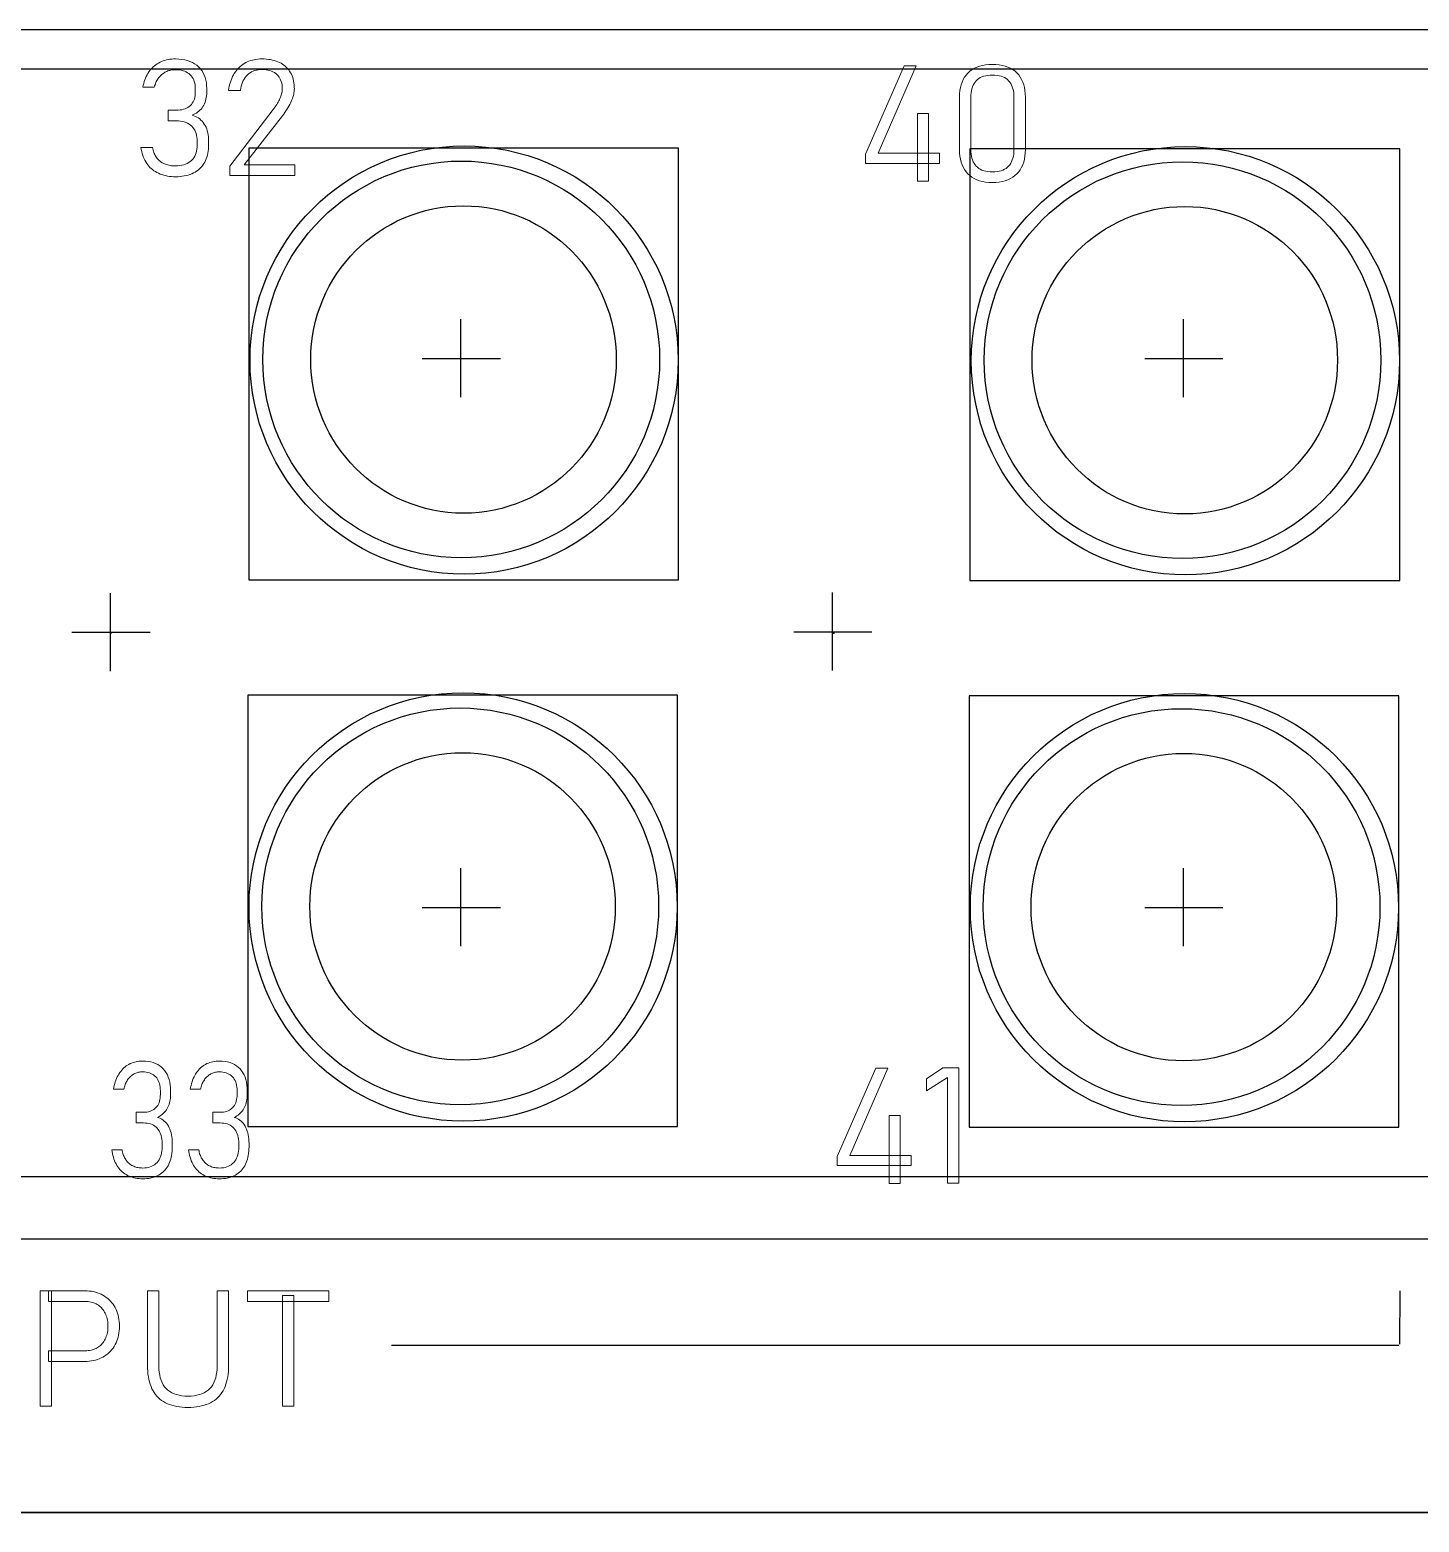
# Model space of a CAD drawing. Extents: x 47 to 362, y 46 to 259.
# Drawn here: x 149.4 to 185.02, y 86.4 to 124.65 of the extents above; entities that cross this region are included whole.
import ezdxf

# ---------------------------------------------------------------- set-up
doc = ezdxf.new("R2010")
doc.units = 0
for name, color, linetype in [('CAM1', 134, 'continuous'), ('CAM4', 7, 'continuous'), ('Work', 6, 'continuous')]:
    doc.layers.add(name, color=color, linetype=linetype)

msp = doc.modelspace()

# ---------------------------------------------------------------- linework, layer by layer
at = {"layer": 'CAM1', "linetype": 'continuous'}
for p, q in [((160.441517480384, 117.235338101651), (160.441517480384, 115.234187484361)), ((178.967497976074, 117.235338101651), (178.967497976074, 115.234187484361)), ((159.462852579958, 116.2274593236), (161.464003197248, 116.2274593236)), ((177.988833075647, 116.2274593236), (179.989983692938, 116.2274593236)), ((151.459710804677, 110.21378261456), (151.459710804677, 108.212631997269)), ((169.969623667673, 110.229850247253), (169.969623667673, 108.228699629963)), ((150.48104590425, 109.205903836508), (152.482196521541, 109.205903836508)), ((168.990958767246, 109.221971469202), (170.992109384537, 109.221971469202)), ((160.441517480384, 103.160091862081), (160.441517480384, 101.158941244791)), ((178.967497976074, 103.160091862081), (178.967497976074, 101.158941244791)), ((159.462852579958, 102.15221308403), (161.464003197248, 102.15221308403)), ((177.988833075647, 102.15221308403), (179.989983692938, 102.15221308403)), ((184.524697952444, 92.3285832371218), (184.515038463791, 90.9566203987795)), ((184.497052924697, 90.9231183929955), (158.675215289655, 90.9231183929955))]:
    msp.add_line(p, q, dxfattribs=at)
at = {"layer": 'CAM1', "linetype": 'continuous', "lineweight": 0}
for points in [[(153.137285007819, 120.883503015732), (153.137285007819, 120.883503015732), (153.082990083265, 120.884611383359), (153.030110796571, 120.887925512303), (152.97865537819, 120.893428941658), (152.928632058574, 120.90110521052), (152.880049068176, 120.910937857982), (152.832914637449, 120.92291042314), (152.787236996845, 120.937006445088), (152.743024376818, 120.95320946292), (152.700285007819, 120.971503015732), (152.700285007819, 120.971503015732), (152.659176640192, 120.991836349066), (152.619862511249, 121.014169682399), (152.582359081893, 121.038503015732), (152.546682813032, 121.064836349066), (152.51285016557, 121.093169682399), (152.480877600412, 121.123503015732), (152.450781578464, 121.155836349066), (152.422578560631, 121.190169682399), (152.396285007819, 121.226503015732), (152.396285007819, 121.226503015732), (152.371656749932, 121.264686829175), (152.349110796571, 121.304566115869), (152.32865537819, 121.346132645362), (152.31029872524, 121.3893781872), (152.294049068176, 121.434294510931), (152.279914637449, 121.480873386103), (152.267903663512, 121.529106582262), (152.258024376818, 121.578985868956), (152.250285007819, 121.630503015732), (152.545285007819, 121.630503015732), (152.551285007819, 121.598022905993), (152.558618341152, 121.566588063743), (152.567285007819, 121.536206719436), (152.577285007819, 121.506887103524), (152.588618341152, 121.478637446459), (152.601285007819, 121.451465978695), (152.615285007819, 121.425380930684), (152.630618341152, 121.400390532879), (152.647285007819, 121.376503015732), (152.647285007819, 121.376503015732), (152.664911893965, 121.353500272248), (152.683781578464, 121.331814401192), (152.703877600412, 121.311428941658), (152.725183498903, 121.292327432742), (152.747682813032, 121.274493413537), (152.771359081893, 121.25791042314), (152.796195844582, 121.242562000643), (152.822176640192, 121.228431685142), (152.849285007819, 121.215503015732), (152.849285007819, 121.215503015732), (152.877729452264, 121.20387201436), (152.907062785597, 121.193640189944), (152.937285007819, 121.184799312029), (152.96839611893, 121.177341150163), (153.00039611893, 121.171257473894), (153.033285007819, 121.166540052769), (153.067062785597, 121.163180656336), (153.101729452264, 121.161171054141), (153.137285007819, 121.160503015732), (153.137285007819, 121.160503015732), (153.194505858299, 121.162243756473), (153.248829589438, 121.167465978695), (153.300247970782, 121.176169682399), (153.348752771879, 121.188354867584), (153.394335762277, 121.204021534251), (153.436988711523, 121.223169682399), (153.476703389163, 121.245799312029), (153.513471564746, 121.27191042314), (153.547285007819, 121.301503015732), (153.547285007819, 121.301503015732), (153.57780489808, 121.334578461548), (153.604703389163, 121.370476952632), (153.627988711523, 121.409206719436), (153.647669095611, 121.450775992413), (153.663752771879, 121.495193002015), (153.676247970782, 121.542465978695), (153.685162922771, 121.592603152906), (153.690505858299, 121.645612755101), (153.692285007819, 121.701503015732), (153.692285007819, 121.791503015732), (153.692285007819, 121.791503015732), (153.690578560631, 121.845498900506), (153.685448245131, 121.896803427255), (153.676877600412, 121.945391904621), (153.664850165569, 121.991239641247), (153.649349479698, 122.034321945773), (153.630359081893, 122.074614126843), (153.607862511248, 122.112091493098), (153.581843306859, 122.146729353181), (153.552285007819, 122.178503015732), (153.552285007819, 122.178503015732), (153.519578560631, 122.207431685142), (153.484114911797, 122.232895333976), (153.445877600412, 122.25491042314), (153.40485016557, 122.273493413537), (153.361016146365, 122.288660766075), (153.314359081893, 122.300428941658), (153.264862511249, 122.308814401192), (153.212509973526, 122.313833605581), (153.157285007819, 122.315503015732), (152.948285007819, 122.315503015732), (152.948285007819, 122.588503015732), (153.157285007819, 122.588503015732), (153.207654006447, 122.589984497214), (153.25542218203, 122.594428941658), (153.300581304115, 122.601836349066), (153.34312314225, 122.612206719436), (153.383039465981, 122.625540052769), (153.420322044856, 122.641836349066), (153.454962648423, 122.661095608325), (153.486953046228, 122.683317830547), (153.516285007819, 122.708503015732), (153.516285007819, 122.708503015732), (153.543027120302, 122.736390532879), (153.566592278052, 122.766714264018), (153.586988711523, 122.799465978695), (153.604224651166, 122.834637446459), (153.618308327435, 122.872220436857), (153.629247970782, 122.912206719436), (153.63705181166, 122.954588063743), (153.641728080522, 122.999356239326), (153.643285007819, 123.046503015732), (153.643285007819, 123.137503015732), (153.643285007819, 123.137503015732), (153.641654006447, 123.188203975952), (153.636755515364, 123.236295882673), (153.628581304115, 123.281762274992), (153.61712314225, 123.324586692001), (153.602372799314, 123.364752672797), (153.584322044856, 123.402243756473), (153.562962648423, 123.437043482125), (153.538286379561, 123.469135388846), (153.510285007819, 123.498503015732), (153.510285007819, 123.498503015732), (153.479285007819, 123.525246499957), (153.445618341152, 123.548821259902), (153.409285007819, 123.569243756473), (153.370285007819, 123.586530450574), (153.328618341152, 123.600697803112), (153.284285007819, 123.611762274991), (153.237285007819, 123.619740327118), (153.187618341152, 123.624648420396), (153.135285007819, 123.626503015732), (153.135285007819, 123.626503015732), (153.105285007819, 123.625574346322), (153.075951674486, 123.623444030821), (153.047285007819, 123.620095608325), (153.019285007819, 123.615512617927), (152.991951674486, 123.609678598723), (152.965285007819, 123.602577089806), (152.939285007819, 123.594191630273), (152.913951674486, 123.584505759216), (152.889285007819, 123.573503015732), (152.889285007819, 123.573503015732), (152.865359081893, 123.560947460177), (152.842247970782, 123.54728079351), (152.819951674486, 123.532503015732), (152.798470193004, 123.516614126843), (152.777803526338, 123.499614126843), (152.757951674486, 123.481503015732), (152.738914637449, 123.46228079351), (152.720692415227, 123.441947460177), (152.703285007819, 123.420503015732), (152.703285007819, 123.420503015732), (152.686803526338, 123.397948831919), (152.671359081893, 123.374291767447), (152.656951674486, 123.349540052769), (152.643581304115, 123.323701918339), (152.631247970782, 123.296785594607), (152.619951674486, 123.268799312029), (152.609692415227, 123.239751301055), (152.600470193004, 123.209649792138), (152.592285007819, 123.178503015732), (152.592285007819, 123.178503015732), (152.299285007819, 123.178503015732), (152.299285007819, 123.178503015732), (152.30917526845, 123.228356239326), (152.320851537312, 123.276588063743), (152.334322044856, 123.323206719436), (152.349595021537, 123.368220436857), (152.366678697805, 123.411637446459), (152.385581304115, 123.453465978695), (152.406311070919, 123.493714264018), (152.42887622867, 123.532390532879), (152.453285007819, 123.569503015732), (152.453285007819, 123.569503015732), (152.479027120302, 123.604575718064), (152.506258944719, 123.637788338092), (152.534988711523, 123.669132645362), (152.565224651166, 123.698600409422), (152.596974994102, 123.72618339982), (152.630247970782, 123.751873386103), (152.66505181166, 123.775662137817), (152.701394747188, 123.797541424511), (152.739285007819, 123.817503015732), (152.739285007819, 123.817503015732), (152.778544267078, 123.8354303134), (152.818988711523, 123.851217693373), (152.860618341153, 123.864873386103), (152.903433155967, 123.876405622042), (152.947433155967, 123.885822631644), (152.992618341152, 123.893132645362), (153.038988711523, 123.898343893647), (153.086544267078, 123.901464606953), (153.135285007819, 123.902503015732), (153.135285007819, 123.902503015732), (153.218138231413, 123.900021534251), (153.296703389163, 123.892577089806), (153.370988711523, 123.880169682399), (153.441002428944, 123.862799312029), (153.506752771879, 123.840465978695), (153.568247970782, 123.813169682399), (153.625496256104, 123.78091042314), (153.678505858299, 123.743688200917), (153.727285007819, 123.701503015732), (153.727285007819, 123.701503015732), (153.77132478834, 123.65450164399), (153.810121770508, 123.603492041795), (153.843692415227, 123.548465978695), (153.872053183402, 123.489415224237), (153.89522053594, 123.426331547968), (153.913210933745, 123.359206719436), (153.926040837723, 123.288032508188), (153.933726708779, 123.212800683771), (153.936285007819, 123.133503015732), (153.936285007819, 123.044503015732), (153.936285007819, 123.044503015732), (153.93509707915, 122.99887201436), (153.931522319205, 122.954640189944), (153.925544267078, 122.911799312029), (153.917146461866, 122.870341150163), (153.906312442661, 122.830257473894), (153.89302574856, 122.791540052769), (153.877269918656, 122.754180656336), (153.859028492044, 122.718171054141), (153.838285007819, 122.683503015732), (153.838285007819, 122.683503015732), (153.815283636077, 122.650206719436), (153.790274033882, 122.618984497214), (153.763247970782, 122.589836349066), (153.734197216324, 122.562762274992), (153.703113540055, 122.537762274991), (153.669988711523, 122.514836349066), (153.634814500275, 122.493984497214), (153.597582675858, 122.475206719436), (153.558285007819, 122.458503015732), (153.558285007819, 122.458503015732), (153.602470193004, 122.445981753729), (153.644359081893, 122.430406993784), (153.683951674486, 122.411762274992), (153.721247970782, 122.390031136446), (153.756247970782, 122.365197117241), (153.788951674486, 122.337243756473), (153.819359081893, 122.306154593236), (153.847470193004, 122.271913166624), (153.873285007819, 122.234503015732), (153.873285007819, 122.234503015732), (153.896878972154, 122.194353495842), (153.917666352126, 122.151899449203), (153.93565537819, 122.107132645362), (153.950854280796, 122.060044853867), (153.963271290398, 122.010627844264), (153.972914637449, 121.958873386103), (153.979792552401, 121.904773248928), (153.983913265707, 121.848319202289), (153.985285007819, 121.789503015732), (153.985285007819, 121.699503015732), (153.985285007819, 121.699503015732), (153.984062785597, 121.643095608325), (153.98039611893, 121.588540052769), (153.974285007819, 121.535836349066), (153.965729452264, 121.484984497214), (153.954729452264, 121.435984497214), (153.941285007819, 121.388836349066), (153.92539611893, 121.343540052769), (153.907062785597, 121.300095608325), (153.886285007819, 121.258503015732), (153.886285007819, 121.258503015732), (153.862874856927, 121.21891042314), (153.837300096982, 121.181465978695), (153.809544267078, 121.146169682399), (153.77959090631, 121.113021534251), (153.747423553773, 121.082021534251), (153.71302574856, 121.053169682399), (153.676381029767, 121.026465978695), (153.637472936489, 121.00191042314), (153.596285007819, 120.979503015732), (153.596285007819, 120.979503015732), (153.552988711523, 120.959354867584), (153.507766489301, 120.941577089806), (153.460618341152, 120.926169682399), (153.411544267078, 120.913132645362), (153.360544267078, 120.902465978695), (153.307618341152, 120.894169682399), (153.252766489301, 120.888243756473), (153.195988711523, 120.884688200917), (153.137285007819, 120.883503015732), (153.137285007819, 120.883503015732)], [(154.530285007819, 121.152503015732), (155.643285007819, 122.608503015732), (155.643285007819, 122.608503015732), (155.667024376818, 122.640096980067), (155.689570330179, 122.671551026706), (155.710914637449, 122.702873386103), (155.731049068176, 122.734072288709), (155.749965391907, 122.765155964978), (155.76765537819, 122.796132645362), (155.784110796571, 122.827010560314), (155.799323416598, 122.857797940286), (155.813285007819, 122.888503015732), (155.813285007819, 122.888503015732), (155.825877600412, 122.918762274991), (155.836988711523, 122.948206719436), (155.846618341152, 122.976836349066), (155.854766489301, 123.00465116388), (155.861433155967, 123.03165116388), (155.866618341153, 123.057836349066), (155.870322044856, 123.083206719436), (155.872544267078, 123.107762274992), (155.873285007819, 123.131503015732), (155.873285007819, 123.135503015732), (155.873285007819, 123.135503015732), (155.87161696941, 123.186802055513), (155.866607367216, 123.235376815458), (155.858247970782, 123.281243756473), (155.846530549657, 123.324419339463), (155.831446873388, 123.364920025334), (155.812988711523, 123.402762274991), (155.791147833608, 123.43796254934), (155.765916009191, 123.470537309285), (155.737285007819, 123.500503015732), (155.737285007819, 123.500503015732), (155.705579932373, 123.527611383359), (155.671125885734, 123.55159217897), (155.633914637449, 123.572428941658), (155.593937957065, 123.59010521052), (155.551187614129, 123.604604524649), (155.50565537819, 123.61591042314), (155.457333018793, 123.624006445088), (155.406212305487, 123.628876129587), (155.352285007819, 123.630503015732), (155.352285007819, 123.630503015732), (155.30202574856, 123.628765018476), (155.253914637449, 123.623562000643), (155.207951674486, 123.61491042314), (155.164136859671, 123.602826746871), (155.122470193004, 123.587327432742), (155.082951674486, 123.568428941658), (155.045581304115, 123.546147734525), (155.010359081893, 123.520500272248), (154.977285007819, 123.491503015732), (154.977285007819, 123.491503015732), (154.946689671742, 123.459393276363), (154.918892689575, 123.424402878558), (154.893877600412, 123.386540052769), (154.871627943347, 123.34581302945), (154.852127257476, 123.302230039052), (154.835359081893, 123.255799312029), (154.821306955693, 123.206529078832), (154.80995441797, 123.154427569916), (154.801285007819, 123.099503015732), (154.801285007819, 123.097503015732), (154.494285007819, 123.097503015732), (154.494285007819, 123.099503015732), (154.494285007819, 123.099503015732), (154.50324659904, 123.154946088435), (154.514125885734, 123.208603152906), (154.526914637449, 123.260465978695), (154.541604623731, 123.310526335348), (154.558187614129, 123.358775992413), (154.57665537819, 123.405206719436), (154.59699968546, 123.449810285965), (154.619212305487, 123.492578461548), (154.643285007819, 123.533503015732), (154.643285007819, 123.533503015732), (154.669397490672, 123.572431685142), (154.697073759534, 123.60922866731), (154.726322044856, 123.64391042314), (154.757150577092, 123.676493413537), (154.789567586694, 123.706994099408), (154.823581304115, 123.735428941658), (154.859199959808, 123.761814401192), (154.896431784225, 123.786166938915), (154.935285007819, 123.808503015732), (154.935285007819, 123.808503015732), (154.975917380933, 123.828319202289), (155.017825474211, 123.845773248928), (155.06102574856, 123.860873386103), (155.105534664884, 123.873627844264), (155.151368684088, 123.884044853867), (155.198544267078, 123.892132645362), (155.24707787476, 123.897899449203), (155.296985968039, 123.901353495842), (155.348285007819, 123.902503015732), (155.348285007819, 123.902503015732), (155.406024376818, 123.901391904621), (155.461903663512, 123.898058571288), (155.515914637449, 123.892503015732), (155.568049068176, 123.884725237954), (155.61829872524, 123.874725237954), (155.66665537819, 123.862503015732), (155.713110796571, 123.848058571288), (155.757656749932, 123.831391904621), (155.800285007819, 123.812503015732), (155.800285007819, 123.812503015732), (155.840544267078, 123.791169682399), (155.87865537819, 123.767836349066), (155.914618341153, 123.742503015732), (155.948433155967, 123.715169682399), (155.980099822634, 123.685836349066), (156.009618341152, 123.654503015732), (156.036988711523, 123.621169682399), (156.062210933745, 123.585836349066), (156.085285007819, 123.548503015732), (156.085285007819, 123.548503015732), (156.105730824006, 123.50928079351), (156.123740426201, 123.46828079351), (156.139322044856, 123.425503015732), (156.152483910425, 123.380947460177), (156.163234253361, 123.334614126843), (156.171581304115, 123.286503015732), (156.177533293142, 123.236614126843), (156.181098450892, 123.184947460177), (156.182285007819, 123.131503015732), (156.182285007819, 123.129503015732), (156.182285007819, 123.129503015732), (156.181286379561, 123.098319202289), (156.178295981756, 123.066106582262), (156.173322044856, 123.032873386103), (156.166372799314, 122.998627844264), (156.157456475583, 122.9633781872), (156.146581304115, 122.927132645362), (156.133755515364, 122.889899449203), (156.118987339781, 122.851686829175), (156.102285007819, 122.812503015732), (156.102285007819, 122.812503015732), (156.083507230041, 122.772428941658), (156.063173896708, 122.732206719436), (156.041285007819, 122.691836349066), (156.017840563375, 122.651317830547), (155.992840563375, 122.61065116388), (155.966285007819, 122.569836349066), (155.938173896708, 122.528873386103), (155.908507230041, 122.487762274991), (155.877285007819, 122.446503015732), (154.899285007819, 121.187503015732), (156.198285007819, 121.187503015732), (156.198285007819, 120.914503015732), (154.530285007819, 120.914503015732), (154.530285007819, 121.152503015732)], [(170.824732838151, 121.4597016311), (171.817732838151, 123.7237016311), (172.122732838151, 123.7237016311), (171.154732838151, 121.4837016311), (172.726732838151, 121.4837016311), (172.726732838151, 121.2217016311), (170.824732838151, 121.2217016311), (170.824732838151, 121.4597016311)], [(174.079732838151, 120.7367016311), (174.079732838151, 120.7367016311), (173.990178654338, 120.73944237184), (173.905521589866, 120.747664594063), (173.825769875188, 120.761368297766), (173.750931740758, 120.780553482951), (173.681015417027, 120.805220149618), (173.616029134448, 120.835368297766), (173.555981123474, 120.870997927396), (173.500879614557, 120.912109038507), (173.450732838151, 120.9587016311), (173.450732838151, 120.9587016311), (173.405697172856, 121.010184484323), (173.365928997273, 121.065971864296), (173.331436541855, 121.12607200147), (173.302228037054, 121.190493126299), (173.278311713323, 121.259243469234), (173.259695801114, 121.332331260729), (173.246388530881, 121.409764731237), (173.238398133076, 121.491552111209), (173.235732838151, 121.5777016311), (173.235732838151, 122.9217016311), (173.235732838151, 122.9217016311), (173.238399504818, 123.008148819028), (173.246399504818, 123.090168023418), (173.259732838151, 123.167775705174), (173.278399504818, 123.240988325201), (173.302399504818, 123.309822344406), (173.331732838151, 123.374294223692), (173.366399504818, 123.434420423967), (173.406399504818, 123.490217406134), (173.451732838151, 123.5417016311), (173.451732838151, 123.5417016311), (173.502141617301, 123.587962262101), (173.557373441718, 123.628749642074), (173.617436541855, 123.66407200147), (173.682339148165, 123.693937570743), (173.752089491101, 123.718354580345), (173.826695801114, 123.737331260729), (173.906166308659, 123.750875842348), (173.990509244187, 123.758996555654), (174.079732838151, 123.7617016311), (174.079732838151, 123.7617016311), (174.169584690003, 123.758997927396), (174.254473578892, 123.750886816285), (174.334399504818, 123.737368297766), (174.409362467781, 123.71844237184), (174.479362467781, 123.694109038507), (174.544399504818, 123.664368297766), (174.604473578892, 123.629220149618), (174.659584690003, 123.588664594063), (174.709732838151, 123.5427016311), (174.709732838151, 123.5427016311), (174.754768503446, 123.491479408877), (174.794536679029, 123.435812742211), (174.829029134448, 123.3757016311), (174.858237639249, 123.311146075544), (174.88215396298, 123.242146075544), (174.900769875188, 123.1687016311), (174.914077145422, 123.090812742211), (174.922067543227, 123.008479408877), (174.924732838151, 122.9217016311), (174.924732838151, 121.5777016311), (174.924732838151, 121.5777016311), (174.922066171485, 121.49122152136), (174.914066171485, 121.409120012444), (174.900732838151, 121.331405334803), (174.882066171485, 121.258085718891), (174.858066171485, 121.18916939516), (174.828732838151, 121.124664594063), (174.794066171485, 121.064579546052), (174.754066171485, 121.00892248158), (174.708732838151, 120.9577016311), (174.708732838151, 120.9577016311), (174.65832268726, 120.911406706545), (174.603081260648, 120.870527419851), (174.542992097411, 120.83507200147), (174.478038736642, 120.805048681854), (174.408204717438, 120.780465691456), (174.333473578892, 120.761331260729), (174.253828860099, 120.747653620126), (174.169254100154, 120.739441000098), (174.079732838151, 120.7367016311), (174.079732838151, 120.7367016311)], [(174.079732838151, 121.0097016311), (174.079732838151, 121.0097016311), (174.140880986299, 121.011516445914), (174.198325430744, 121.016960890359), (174.252066171485, 121.026034964433), (174.302103208522, 121.038738668137), (174.348436541855, 121.05507200147), (174.391066171485, 121.075034964433), (174.429992097411, 121.098627557026), (174.465214319633, 121.125849779248), (174.496732838151, 121.1567016311), (174.496732838151, 121.1567016311), (174.525066171485, 121.19122152136), (174.550066171485, 121.228786679111), (174.571732838151, 121.269405334803), (174.590066171485, 121.313085718891), (174.605066171485, 121.359836061827), (174.616732838151, 121.409664594063), (174.625066171485, 121.462579546052), (174.630066171485, 121.518589148246), (174.631732838151, 121.5777016311), (174.631732838151, 122.9217016311), (174.631732838151, 122.9217016311), (174.630066171485, 122.98114333206), (174.625066171485, 123.037457461004), (174.616732838151, 123.090627557026), (174.605066171485, 123.14063715922), (174.590066171485, 123.187469806683), (174.571732838151, 123.231109038507), (174.550066171485, 123.271538393788), (174.525066171485, 123.308741411621), (174.496732838151, 123.3427016311), (174.496732838151, 123.3427016311), (174.465214319633, 123.373553482951), (174.429992097411, 123.400775705174), (174.391066171485, 123.424368297766), (174.348436541855, 123.444331260729), (174.302103208522, 123.460664594063), (174.252066171485, 123.473368297766), (174.198325430744, 123.48244237184), (174.1408809863, 123.487886816285), (174.079732838151, 123.4897016311), (174.079732838151, 123.4897016311), (174.0188809863, 123.487886816285), (173.961658764077, 123.48244237184), (173.908066171485, 123.473368297766), (173.858103208522, 123.460664594063), (173.811769875188, 123.444331260729), (173.769066171485, 123.424368297766), (173.729992097411, 123.400775705174), (173.694547652966, 123.373553482951), (173.662732838151, 123.3427016311), (173.662732838151, 123.3427016311), (173.634697172856, 123.308741411621), (173.609928997274, 123.271538393788), (173.588436541855, 123.231109038507), (173.570228037054, 123.187469806683), (173.555311713323, 123.14063715922), (173.543695801114, 123.090627557026), (173.535388530881, 123.037457461004), (173.530398133076, 122.98114333206), (173.528732838151, 122.9217016311), (173.528732838151, 121.5777016311), (173.528732838151, 121.5777016311), (173.530398133076, 121.518589148246), (173.535388530881, 121.462579546052), (173.543695801114, 121.409664594063), (173.555311713323, 121.359836061827), (173.570228037054, 121.313085718891), (173.588436541855, 121.269405334803), (173.609928997273, 121.228786679111), (173.634697172856, 121.19122152136), (173.662732838151, 121.1567016311), (173.662732838151, 121.1567016311), (173.694547652966, 121.125849779248), (173.729992097411, 121.098627557026), (173.769066171485, 121.075034964433), (173.811769875188, 121.05507200147), (173.858103208522, 121.038738668137), (173.908066171485, 121.026034964433), (173.961658764077, 121.016960890359), (174.0188809863, 121.011516445914), (174.079732838151, 121.0097016311), (174.079732838151, 121.0097016311)], [(172.161732838151, 122.5067016311), (172.444732838151, 122.5067016311), (172.444732838151, 120.7657016311), (172.161732838151, 120.7657016311), (172.161732838151, 122.5067016311)], [(152.295158653292, 95.1987995279741), (152.295158653292, 95.1987995279741), (152.24666783892, 95.199907895601), (152.199441331172, 95.2032220245447), (152.153486480665, 95.2087254539), (152.108810638022, 95.2164017227615), (152.06542115386, 95.2262343702237), (152.023325378801, 95.2382069353815), (151.982530663464, 95.2523029573294), (151.943044358469, 95.268505975162), (151.904873814436, 95.2867995279741), (151.904873814436, 95.2867995279741), (151.868159918246, 95.3071328613074), (151.833048457194, 95.3294661946407), (151.799554132521, 95.3537995279741), (151.767691645464, 95.3801328613074), (151.737475697266, 95.4084661946408), (151.708920989164, 95.4387995279741), (151.682042222399, 95.4711328613074), (151.656854098211, 95.5054661946407), (151.63337131784, 95.5417995279741), (151.63337131784, 95.5417995279741), (151.611375812895, 95.5799833414171), (151.591240014785, 95.6198626281112), (151.572971274129, 95.6614291576037), (151.556576941547, 95.7046746994419), (151.542064367659, 95.749591023173), (151.529440903086, 95.7961698983445), (151.518713898446, 95.8444030945036), (151.509890704361, 95.8942823811977), (151.502978671449, 95.9457995279741), (151.766443265185, 95.9457995279741), (151.771801867091, 95.9133194182347), (151.778351269421, 95.881884575985), (151.786091472175, 95.8515032316778), (151.795022475353, 95.8221836157656), (151.805144278954, 95.7939339587011), (151.816456882979, 95.766762490937), (151.828960287427, 95.7406774429261), (151.842654492299, 95.7156870451208), (151.857539497595, 95.6917995279741), (151.857539497595, 95.6917995279741), (151.873282075213, 95.6687967844898), (151.890134596435, 95.6471109134336), (151.908082360022, 95.6267254539), (151.927110664734, 95.6076239449837), (151.947204809332, 95.5897899257793), (151.968350092575, 95.5732069353815), (151.990531813224, 95.5578585128849), (152.013735270039, 95.5437281973842), (152.03794576178, 95.5307995279741), (152.03794576178, 95.5307995279741), (152.063349504152, 95.5191685266023), (152.089547113472, 95.5089367021853), (152.116538589742, 95.5000958242704), (152.144323932961, 95.4926376624048), (152.172903143129, 95.4865539861359), (152.202276220246, 95.4818365650111), (152.232443164312, 95.4784771685777), (152.263403975328, 95.4764675663829), (152.295158653292, 95.4757995279741), (152.295158653292, 95.4757995279741), (152.346262613038, 95.4775402687148), (152.394779154579, 95.4827624909371), (152.440700927295, 95.4914661946408), (152.484020580568, 95.5036513798259), (152.524730763776, 95.5193180464926), (152.5628241263, 95.5384661946408), (152.59829331752, 95.5610958242704), (152.631130986816, 95.5872069353815), (152.661329783569, 95.6167995279741), (152.661329783569, 95.6167995279741), (152.688587107258, 95.6498749737903), (152.712610158192, 95.6857734648739), (152.73340628699, 95.7245032316778), (152.750982844272, 95.7660725046545), (152.765347180659, 95.8104895142567), (152.776506646769, 95.857762490937), (152.784468593223, 95.9078996651483), (152.789240370641, 95.9609092673431), (152.790829329642, 96.0167995279741), (152.790829329642, 96.1067995279741), (152.790829329642, 96.1067995279741), (152.789305301117, 96.1607954127477), (152.784723414713, 96.2120999394967), (152.777068969191, 96.260688416863), (152.766327263312, 96.3065361534885), (152.752483595835, 96.3496184580152), (152.735523265521, 96.3899106390852), (152.71543157113, 96.4273880053403), (152.692193811422, 96.4620258654226), (152.665795285158, 96.4937995279741), (152.665795285158, 96.4937995279741), (152.636585146782, 96.5227281973842), (152.604912550739, 96.5481918462183), (152.570762795791, 96.5702069353815), (152.534121180697, 96.5887899257793), (152.494973004218, 96.603957278317), (152.453303565113, 96.6157254539), (152.409098162142, 96.6241109134336), (152.362342094067, 96.6291301178232), (152.313020659647, 96.6307995279741), (152.126362693237, 96.6307995279741), (152.126362693237, 96.9037995279741), (152.313020659647, 96.9037995279741), (152.358005228326, 96.9052810094556), (152.400667001118, 96.9097254539), (152.440998627401, 96.9171328613074), (152.478992756557, 96.9275032316778), (152.514642037964, 96.9408365650111), (152.547939121004, 96.9571328613074), (152.578876655057, 96.9763921205667), (152.607447289501, 96.9986143427889), (152.633643673719, 97.0237995279741), (152.633643673719, 97.0237995279741), (152.657527062874, 97.0516870451208), (152.678573112749, 97.0820107762594), (152.696789173962, 97.114762490937), (152.712182597135, 97.1499339587011), (152.724760732885, 97.1875169490989), (152.734530931835, 97.2275032316778), (152.741500544602, 97.2698845759851), (152.745676921808, 97.3146527515681), (152.747067414073, 97.3617995279741), (152.747067414073, 97.4527995279741), (152.747067414073, 97.4527995279741), (152.745610766229, 97.5035004881935), (152.741235922286, 97.5515923949151), (152.733935531623, 97.5970587872334), (152.72370224362, 97.6398832042429), (152.710528707657, 97.6800491850386), (152.694407573115, 97.7175402687148), (152.675331489373, 97.7523399943664), (152.653293105812, 97.7844319010879), (152.628285071812, 97.8137995279741), (152.628285071812, 97.8137995279741), (152.600598961962, 97.840543012199), (152.570531251264, 97.8641177721442), (152.53808193972, 97.8845402687148), (152.503251027327, 97.9018269628163), (152.466038514088, 97.915994315354), (152.426444400001, 97.9270587872333), (152.384468685067, 97.9350368393595), (152.340111369285, 97.939944932638), (152.293372452656, 97.9417995279741), (152.293372452656, 97.9417995279741), (152.266579443124, 97.9408708585639), (152.240381833803, 97.9387405430632), (152.214779624695, 97.9353921205667), (152.189772815798, 97.9308091301689), (152.165361407112, 97.9249751109645), (152.141545398639, 97.9178736020481), (152.118324790378, 97.9094881425145), (152.095699582328, 97.8998022714583), (152.07366977449, 97.8887995279741), (152.07366977449, 97.8887995279741), (152.052301522443, 97.8762439724185), (152.031660981767, 97.8625773057519), (152.01174815246, 97.8477995279741), (151.992563034523, 97.8319106390852), (151.974105627956, 97.8149106390852), (151.956375932759, 97.7967995279741), (151.939373948933, 97.7775773057519), (151.923099676476, 97.7572439724185), (151.907553115389, 97.7357995279741), (151.907553115389, 97.7357995279741), (151.892833499041, 97.7132453441606), (151.8790400608, 97.6895882796888), (151.866172800667, 97.6648365650111), (151.854231718641, 97.6389984305804), (151.843216814722, 97.6120821068493), (151.83312808891, 97.5840958242704), (151.823965541206, 97.5550478132964), (151.815729171609, 97.5249463043801), (151.808418980119, 97.4937995279741), (151.808418980119, 97.4937995279741), (151.546740587019, 97.4937995279741), (151.546740587019, 97.4937995279741), (151.555573581931, 97.543652751568), (151.566001661361, 97.5918845759851), (151.578032175929, 97.6385032316778), (151.591672476256, 97.6835169490989), (151.60692991296, 97.7269339587011), (151.623811836661, 97.768762490937), (151.642325597981, 97.8090107762594), (151.662478547538, 97.8476870451209), (151.684278035952, 97.8847995279741), (151.684278035952, 97.8847995279741), (151.70726832479, 97.919872230306), (151.73158907583, 97.9530848503335), (151.757247639691, 97.9844291576037), (151.784251366994, 98.0138969216641), (151.812607608358, 98.0414799120619), (151.842323714404, 98.0671698983445), (151.873407035751, 98.0909586500591), (151.905864923019, 98.1128379367532), (151.939704726828, 98.1327995279741), (151.939704726828, 98.1327995279741), (151.974767183747, 98.1507268256421), (152.010888129932, 98.1665142056147), (152.048067565382, 98.1801698983445), (152.086305490097, 98.1917021342841), (152.125601904078, 98.2011191438863), (152.165956807324, 98.2084291576037), (152.207370199836, 98.213640405889), (152.249842081614, 98.2167611191949), (152.293372452656, 98.2177995279741), (152.293372452656, 98.2177995279741), (152.367368692975, 98.2153180464926), (152.437535260326, 98.2078736020482), (152.503879505329, 98.1954661946408), (152.566408778604, 98.1780958242704), (152.625130430772, 98.155762490937), (152.680051812452, 98.1284661946408), (152.731180274264, 98.0962069353815), (152.778523166828, 98.0589847131593), (152.822087840764, 98.0167995279741), (152.822087840764, 98.0167995279741), (152.861419782741, 97.969798156232), (152.896069379842, 97.9187885540372), (152.926051333307, 97.863762490937), (152.951380344377, 97.8047117364789), (152.972071114289, 97.74162806021), (152.988138344286, 97.6745032316778), (152.999596735605, 97.6033290204295), (153.006460989488, 97.5280971960125), (153.008745807173, 97.4487995279741), (153.008745807173, 97.3597995279741), (153.008745807173, 97.3597995279741), (153.007684867701, 97.3141685266023), (153.004492248458, 97.2699367021853), (152.999153248205, 97.2270958242704), (152.991653165701, 97.1856376624048), (152.981977299707, 97.1455539861359), (152.970110948983, 97.1068365650111), (152.956039412289, 97.0694771685777), (152.939747988386, 97.0334675663829), (152.921221976034, 96.9987995279741), (152.921221976034, 96.9987995279741), (152.900679443622, 96.9655032316778), (152.878343359955, 96.9342810094556), (152.854206374413, 96.9051328613074), (152.828261136376, 96.8780587872333), (152.800500295223, 96.8530587872333), (152.770916500336, 96.8301328613074), (152.739502401093, 96.8092810094556), (152.706250646876, 96.7905032316778), (152.671153887064, 96.7737995279741), (152.671153887064, 96.7737995279741), (152.710615689993, 96.7612782659713), (152.74802666997, 96.7457035060262), (152.783386826995, 96.7270587872333), (152.816696161068, 96.7053276486874), (152.847954672189, 96.680493629483), (152.877162360358, 96.6525402687148), (152.904319225576, 96.6214511054775), (152.929425267841, 96.5872096788657), (152.952480487155, 96.5497995279741), (152.952480487155, 96.5497995279741), (152.973552264199, 96.5096500080838), (152.992117479858, 96.4671959614446), (153.008183484751, 96.4224291576038), (153.021757629498, 96.3753413661085), (153.032847264719, 96.3259243565063), (153.041459741034, 96.2741698983445), (153.047602409063, 96.2200697611703), (153.051282619426, 96.163615714531), (153.052507722743, 96.1047995279741), (153.052507722743, 96.0147995279741), (153.052507722743, 96.0147995279741), (153.051416155688, 95.9583921205667), (153.048141454523, 95.9038365650111), (153.042683619247, 95.8511328613074), (153.035042649862, 95.8002810094556), (153.025218546367, 95.7512810094556), (153.013211308762, 95.7041328613074), (152.999020937046, 95.6588365650111), (152.982647431221, 95.6153921205667), (152.964090791286, 95.5737995279741), (152.964090791286, 95.5737995279741), (152.943183178086, 95.5342069353815), (152.920342351852, 95.496762490937), (152.895553611346, 95.4614661946408), (152.868802255326, 95.4283180464926), (152.840073582554, 95.3973180464926), (152.809352891788, 95.3684661946408), (152.776625481791, 95.341762490937), (152.741876651321, 95.3172069353815), (152.705091699138, 95.2947995279741), (152.705091699138, 95.2947995279741), (152.666423763159, 95.2746513798259), (152.626035782123, 95.2568736020482), (152.583927756031, 95.2414661946408), (152.540099684882, 95.2284291576037), (152.494551568677, 95.217762490937), (152.447283407415, 95.2094661946408), (152.398295201097, 95.2035402687148), (152.347586949723, 95.1999847131593), (152.295158653292, 95.1987995279741), (152.295158653292, 95.1987995279741)], [(154.262658653292, 95.1987995279741), (154.262658653292, 95.1987995279741), (154.21416783892, 95.199907895601), (154.166941331172, 95.2032220245447), (154.120986480665, 95.2087254539), (154.076310638022, 95.2164017227615), (154.03292115386, 95.2262343702237), (153.990825378801, 95.2382069353815), (153.950030663464, 95.2523029573294), (153.910544358469, 95.268505975162), (153.872373814436, 95.2867995279741), (153.872373814436, 95.2867995279741), (153.835659918246, 95.3071328613074), (153.800548457194, 95.3294661946407), (153.767054132521, 95.3537995279741), (153.735191645464, 95.3801328613074), (153.704975697266, 95.4084661946408), (153.676420989164, 95.4387995279741), (153.649542222399, 95.4711328613074), (153.624354098211, 95.5054661946407), (153.60087131784, 95.5417995279741), (153.60087131784, 95.5417995279741), (153.578875812895, 95.5799833414171), (153.558740014785, 95.6198626281112), (153.540471274129, 95.6614291576037), (153.524076941547, 95.7046746994419), (153.509564367659, 95.749591023173), (153.496940903086, 95.7961698983445), (153.486213898446, 95.8444030945036), (153.477390704361, 95.8942823811977), (153.470478671449, 95.9457995279741), (153.733943265185, 95.9457995279741), (153.739301867091, 95.9133194182347), (153.745851269421, 95.881884575985), (153.753591472175, 95.8515032316778), (153.762522475353, 95.8221836157656), (153.772644278954, 95.7939339587011), (153.783956882979, 95.766762490937), (153.796460287427, 95.7406774429261), (153.810154492299, 95.7156870451208), (153.825039497595, 95.6917995279741), (153.825039497595, 95.6917995279741), (153.840782075213, 95.6687967844898), (153.857634596435, 95.6471109134336), (153.875582360022, 95.6267254539), (153.894610664734, 95.6076239449837), (153.914704809332, 95.5897899257793), (153.935850092575, 95.5732069353815), (153.958031813224, 95.5578585128849), (153.981235270039, 95.5437281973842), (154.00544576178, 95.5307995279741), (154.00544576178, 95.5307995279741), (154.030849504152, 95.5191685266023), (154.057047113472, 95.5089367021853), (154.084038589742, 95.5000958242704), (154.111823932961, 95.4926376624048), (154.140403143129, 95.4865539861359), (154.169776220246, 95.4818365650111), (154.199943164312, 95.4784771685777), (154.230903975328, 95.4764675663829), (154.262658653292, 95.4757995279741), (154.262658653292, 95.4757995279741), (154.313762613038, 95.4775402687148), (154.362279154579, 95.4827624909371), (154.408200927295, 95.4914661946408), (154.451520580568, 95.5036513798259), (154.492230763776, 95.5193180464926), (154.5303241263, 95.5384661946408), (154.56579331752, 95.5610958242704), (154.598630986816, 95.5872069353815), (154.628829783569, 95.6167995279741), (154.628829783569, 95.6167995279741), (154.656087107258, 95.6498749737903), (154.680110158192, 95.6857734648739), (154.70090628699, 95.7245032316778), (154.718482844272, 95.7660725046545), (154.732847180659, 95.8104895142567), (154.744006646769, 95.857762490937), (154.751968593223, 95.9078996651483), (154.756740370641, 95.9609092673431), (154.758329329642, 96.0167995279741), (154.758329329642, 96.1067995279741), (154.758329329642, 96.1067995279741), (154.756805301117, 96.1607954127477), (154.752223414713, 96.2120999394967), (154.744568969191, 96.260688416863), (154.733827263312, 96.3065361534885), (154.719983595835, 96.3496184580152), (154.703023265521, 96.3899106390852), (154.68293157113, 96.4273880053403), (154.659693811422, 96.4620258654226), (154.633295285158, 96.4937995279741), (154.633295285158, 96.4937995279741), (154.604085146782, 96.5227281973842), (154.572412550739, 96.5481918462183), (154.538262795791, 96.5702069353815), (154.501621180697, 96.5887899257793), (154.462473004218, 96.603957278317), (154.420803565113, 96.6157254539), (154.376598162142, 96.6241109134336), (154.329842094067, 96.6291301178232), (154.280520659647, 96.6307995279741), (154.093862693237, 96.6307995279741), (154.093862693237, 96.9037995279741), (154.280520659647, 96.9037995279741), (154.325505228326, 96.9052810094556), (154.368167001118, 96.9097254539), (154.408498627401, 96.9171328613074), (154.446492756557, 96.9275032316778), (154.482142037964, 96.9408365650111), (154.515439121004, 96.9571328613074), (154.546376655057, 96.9763921205667), (154.574947289501, 96.9986143427889), (154.601143673719, 97.0237995279741), (154.601143673719, 97.0237995279741), (154.625027062874, 97.0516870451208), (154.646073112749, 97.0820107762594), (154.664289173962, 97.114762490937), (154.679682597135, 97.1499339587011), (154.692260732885, 97.1875169490989), (154.702030931835, 97.2275032316778), (154.709000544602, 97.2698845759851), (154.713176921808, 97.3146527515681), (154.714567414073, 97.3617995279741), (154.714567414073, 97.4527995279741), (154.714567414073, 97.4527995279741), (154.713110766229, 97.5035004881935), (154.708735922286, 97.5515923949151), (154.701435531623, 97.5970587872334), (154.69120224362, 97.6398832042429), (154.678028707657, 97.6800491850386), (154.661907573115, 97.7175402687148), (154.642831489373, 97.7523399943664), (154.620793105812, 97.7844319010879), (154.595785071812, 97.8137995279741), (154.595785071812, 97.8137995279741), (154.568098961962, 97.840543012199), (154.538031251264, 97.8641177721442), (154.50558193972, 97.8845402687148), (154.470751027327, 97.9018269628163), (154.433538514088, 97.915994315354), (154.393944400001, 97.9270587872333), (154.351968685067, 97.9350368393595), (154.307611369285, 97.939944932638), (154.260872452656, 97.9417995279741), (154.260872452656, 97.9417995279741), (154.234079443124, 97.9408708585639), (154.207881833803, 97.9387405430632), (154.182279624695, 97.9353921205667), (154.157272815798, 97.9308091301689), (154.132861407112, 97.9249751109645), (154.109045398639, 97.9178736020481), (154.085824790378, 97.9094881425145), (154.063199582328, 97.8998022714583), (154.04116977449, 97.8887995279741), (154.04116977449, 97.8887995279741), (154.019801522443, 97.8762439724185), (153.999160981767, 97.8625773057519), (153.97924815246, 97.8477995279741), (153.960063034523, 97.8319106390852), (153.941605627956, 97.8149106390852), (153.923875932759, 97.7967995279741), (153.906873948933, 97.7775773057519), (153.890599676476, 97.7572439724185), (153.875053115389, 97.7357995279741), (153.875053115389, 97.7357995279741), (153.860333499041, 97.7132453441606), (153.8465400608, 97.6895882796888), (153.833672800667, 97.6648365650111), (153.821731718641, 97.6389984305804), (153.810716814722, 97.6120821068493), (153.80062808891, 97.5840958242704), (153.791465541206, 97.5550478132964), (153.783229171609, 97.5249463043801), (153.775918980119, 97.4937995279741), (153.775918980119, 97.4937995279741), (153.514240587019, 97.4937995279741), (153.514240587019, 97.4937995279741), (153.523073581931, 97.543652751568), (153.533501661361, 97.5918845759851), (153.545532175929, 97.6385032316778), (153.559172476256, 97.6835169490989), (153.57442991296, 97.7269339587011), (153.591311836661, 97.768762490937), (153.609825597981, 97.8090107762594), (153.629978547538, 97.8476870451209), (153.651778035952, 97.8847995279741), (153.651778035952, 97.8847995279741), (153.67476832479, 97.919872230306), (153.69908907583, 97.9530848503335), (153.724747639691, 97.9844291576037), (153.751751366994, 98.0138969216641), (153.780107608358, 98.0414799120619), (153.809823714404, 98.0671698983445), (153.840907035751, 98.0909586500591), (153.873364923019, 98.1128379367532), (153.907204726828, 98.1327995279741), (153.907204726828, 98.1327995279741), (153.942267183747, 98.1507268256421), (153.978388129932, 98.1665142056147), (154.015567565382, 98.1801698983445), (154.053805490097, 98.1917021342841), (154.093101904078, 98.2011191438863), (154.133456807324, 98.2084291576037), (154.174870199836, 98.213640405889), (154.217342081614, 98.2167611191949), (154.260872452656, 98.2177995279741), (154.260872452656, 98.2177995279741), (154.334868692975, 98.2153180464926), (154.405035260326, 98.2078736020482), (154.471379505329, 98.1954661946408), (154.533908778604, 98.1780958242704), (154.592630430772, 98.155762490937), (154.647551812452, 98.1284661946408), (154.698680274264, 98.0962069353815), (154.746023166828, 98.0589847131593), (154.789587840764, 98.0167995279741), (154.789587840764, 98.0167995279741), (154.828919782741, 97.969798156232), (154.863569379842, 97.9187885540372), (154.893551333307, 97.863762490937), (154.918880344377, 97.8047117364789), (154.939571114289, 97.74162806021), (154.955638344286, 97.6745032316778), (154.967096735605, 97.6033290204295), (154.973960989488, 97.5280971960125), (154.976245807173, 97.4487995279741), (154.976245807173, 97.3597995279741), (154.976245807173, 97.3597995279741), (154.975184867701, 97.3141685266023), (154.971992248458, 97.2699367021853), (154.966653248205, 97.2270958242704), (154.959153165701, 97.1856376624048), (154.949477299707, 97.1455539861359), (154.937610948983, 97.1068365650111), (154.923539412289, 97.0694771685777), (154.907247988386, 97.0334675663829), (154.888721976034, 96.9987995279741), (154.888721976034, 96.9987995279741), (154.868179443622, 96.9655032316778), (154.845843359955, 96.9342810094556), (154.821706374413, 96.9051328613074), (154.795761136376, 96.8780587872333), (154.768000295223, 96.8530587872333), (154.738416500336, 96.8301328613074), (154.707002401093, 96.8092810094556), (154.673750646876, 96.7905032316778), (154.638653887064, 96.7737995279741), (154.638653887064, 96.7737995279741), (154.678115689993, 96.7612782659713), (154.71552666997, 96.7457035060262), (154.750886826994, 96.7270587872333), (154.784196161068, 96.7053276486874), (154.815454672189, 96.680493629483), (154.844662360358, 96.6525402687148), (154.871819225576, 96.6214511054775), (154.896925267841, 96.5872096788657), (154.919980487155, 96.5497995279741), (154.919980487155, 96.5497995279741), (154.941052264199, 96.5096500080838), (154.959617479858, 96.4671959614446), (154.975683484751, 96.4224291576038), (154.989257629498, 96.3753413661085), (155.000347264719, 96.3259243565063), (155.008959741034, 96.2741698983445), (155.015102409063, 96.2200697611703), (155.018782619426, 96.163615714531), (155.020007722743, 96.1047995279741), (155.020007722743, 96.0147995279741), (155.020007722743, 96.0147995279741), (155.018916155688, 95.9583921205667), (155.015641454523, 95.9038365650111), (155.010183619247, 95.8511328613074), (155.002542649862, 95.8002810094556), (154.992718546367, 95.7512810094556), (154.980711308762, 95.7041328613074), (154.966520937046, 95.6588365650111), (154.950147431221, 95.6153921205667), (154.931590791286, 95.5737995279741), (154.931590791286, 95.5737995279741), (154.910683178086, 95.5342069353815), (154.887842351852, 95.496762490937), (154.863053611346, 95.4614661946408), (154.836302255326, 95.4283180464926), (154.807573582554, 95.3973180464926), (154.776852891788, 95.3684661946408), (154.744125481791, 95.341762490937), (154.709376651321, 95.3172069353815), (154.672591699138, 95.2947995279741), (154.672591699138, 95.2947995279741), (154.633923763159, 95.2746513798259), (154.593535782123, 95.2568736020482), (154.551427756031, 95.2414661946408), (154.507599684882, 95.2284291576037), (154.462051568677, 95.217762490937), (154.414783407415, 95.2094661946408), (154.365795201097, 95.2035402687148), (154.315086949723, 95.1999847131593), (154.262658653292, 95.1987995279741), (154.262658653292, 95.1987995279741)], [(170.096989143633, 95.7749981433415), (171.089989143633, 98.0389981433414), (171.394989143633, 98.0389981433414), (170.426989143633, 95.7989981433415), (171.998989143633, 95.7989981433415), (171.998989143633, 95.5369981433415), (170.096989143633, 95.5369981433415), (170.096989143633, 95.7749981433415)], [(173.221989143633, 95.0829981433415), (172.928989143633, 95.0829981433415), (172.928989143633, 97.7919981433415), (172.385989143633, 97.4529981433415), (172.385989143633, 97.7599981433415), (172.806989143633, 98.0409981433415), (173.221989143633, 98.0409981433415), (173.221989143633, 95.0829981433415)], [(171.433989143633, 96.8219981433415), (171.716989143633, 96.8219981433415), (171.716989143633, 95.0809981433414), (171.433989143633, 95.0809981433414), (171.433989143633, 96.8219981433415)], [(149.663519398232, 92.3288678962786), (149.956519398232, 92.3288678962786), (149.956519398232, 89.3708678962786), (149.663519398232, 89.3708678962786), (149.663519398232, 92.3288678962786)], [(149.877519398232, 90.7908678962785), (150.823519398232, 90.7908678962785), (150.861369878342, 90.7918322309836), (150.898249165036, 90.7947307220673), (150.934149027862, 90.7995715999823), (150.969061236367, 90.8063630951812), (151.002977560098, 90.8151134381167), (151.035889768603, 90.8258308592415), (151.067789631428, 90.8385235890083), (151.098668918122, 90.8531998578698), (151.128519398232, 90.8698678962786), (151.128519398232, 90.8698678962786), (151.157111990825, 90.888312340723), (151.184223101936, 90.908312340723), (151.209852731566, 90.9298678962786), (151.234000879714, 90.9529790073897), (151.25666754638, 90.9776456740563), (151.277852731565, 91.0038678962786), (151.297556435269, 91.0316456740563), (151.315778657491, 91.0609790073897), (151.332519398232, 91.0918678962786), (151.332519398232, 91.0918678962786), (151.347630509343, 91.1240887467587), (151.360963842677, 91.1574124778972), (151.372519398232, 91.1918308592415), (151.38229717601, 91.2273356603389), (151.39029717601, 91.2639186507367), (151.396519398232, 91.3015715999823), (151.400963842677, 91.3402862776228), (151.403630509343, 91.3800544532058), (151.404519398232, 91.4208678962785), (151.404519398232, 91.4208678962785), (151.403630509343, 91.462312340723), (151.400963842677, 91.5026456740563), (151.396519398232, 91.5418678962786), (151.39029717601, 91.5799790073897), (151.38229717601, 91.6169790073897), (151.372519398232, 91.6528678962786), (151.360963842677, 91.6876456740563), (151.347630509343, 91.721312340723), (151.332519398232, 91.7538678962786), (151.332519398232, 91.7538678962786), (151.315778657491, 91.7850544532058), (151.297556435269, 91.8146196109562), (151.277852731566, 91.8425715999823), (151.25666754638, 91.8689186507367), (151.234000879714, 91.8936689936722), (151.209852731565, 91.9168308592415), (151.184223101936, 91.9384124778972), (151.157111990825, 91.958422080092), (151.128519398232, 91.9768678962786), (151.128519398232, 91.9768678962786), (151.098668918122, 91.9935359346873), (151.067789631428, 92.0082122035488), (151.035889768603, 92.0209049333156), (151.002977560098, 92.0316223544404), (150.969061236367, 92.0403726973759), (150.934149027862, 92.0471641925748), (150.898249165036, 92.0520050704898), (150.861369878342, 92.0549035615735), (150.823519398232, 92.0558678962786), (149.877519398232, 92.0558678962786), (149.877519398232, 92.3288678962786), (150.808519398232, 92.3288678962786), (150.866705955159, 92.3274618606133), (150.92327111291, 92.3232492405858), (150.978223101936, 92.3162382666489), (151.03157015269, 92.3064371692552), (151.083320495626, 92.2938541788574), (151.133482361195, 92.2784975259082), (151.182063979851, 92.2603754408602), (151.229073582046, 92.2394961541661), (151.274519398232, 92.2158678962786), (151.274519398232, 92.2158678962786), (151.318107875598, 92.189422080092), (151.359523513458, 92.1607458112306), (151.398741620454, 92.1298308592415), (151.435737505228, 92.0966689936722), (151.470486476421, 92.06125198407), (151.502963842677, 92.0235715999823), (151.533144912635, 91.9836196109562), (151.56100499494, 91.9413877865392), (151.586519398232, 91.8968678962785), (151.586519398232, 91.8968678962785), (151.609815694528, 91.8504207083499), (151.630371250084, 91.8024015039603), (151.648186064899, 91.7527938222045), (151.663260138973, 91.701581202177), (151.675593472306, 91.6487471829727), (151.685186064899, 91.594275303686), (151.692037916751, 91.5381491034116), (151.696149027862, 91.4803521212442), (151.697519398232, 91.4208678962785), (151.697519398232, 91.4208678962785), (151.696149027862, 91.3620133009425), (151.692037916751, 91.3047718743307), (151.685186064899, 91.2491271555378), (151.675593472306, 91.1950626836585), (151.663260138973, 91.1425619977875), (151.648186064899, 91.0916086370193), (151.630371250084, 91.0421861404487), (151.609815694528, 90.9942780471702), (151.586519398232, 90.9478678962786), (151.586519398232, 90.9478678962786), (151.56100499494, 90.9036470457985), (151.533144912635, 90.8616566479932), (151.502963842677, 90.8219049333156), (151.470486476421, 90.7844001322182), (151.435737505228, 90.7491504751537), (151.398741620454, 90.7161641925749), (151.359523513458, 90.6854495149342), (151.318107875598, 90.6570146726846), (151.274519398232, 90.6308678962785), (151.274519398232, 90.6308678962785), (151.229073582046, 90.607239638391), (151.182063979851, 90.5863603516969), (151.133482361195, 90.5682382666489), (151.083320495626, 90.5528816136997), (151.03157015269, 90.5402986233019), (150.978223101936, 90.5304975259082), (150.92327111291, 90.5234865519713), (150.866705955159, 90.5192739319438), (150.808519398232, 90.5178678962785), (149.877519398232, 90.5178678962785), (149.877519398232, 90.7908678962785)], [(153.454519398232, 89.3398678962786), (153.454519398232, 89.3398678962786), (153.378631881085, 89.34134937776), (153.30564148328, 89.3457938222045), (153.235556435269, 89.3532012296119), (153.168384967505, 89.3635715999822), (153.104135310441, 89.3769049333156), (153.042815694528, 89.3932012296119), (152.984434350221, 89.4124604888711), (152.928999507971, 89.4346827110934), (152.876519398232, 89.4598678962786), (152.876519398232, 89.4598678962786), (152.82692680564, 89.4880146726846), (152.780149027862, 89.5191161816009), (152.736186064899, 89.5531641925749), (152.695037916751, 89.5901504751537), (152.656704583417, 89.6300667988849), (152.621186064899, 89.6729049333156), (152.588482361195, 89.7186566479932), (152.558593472306, 89.7673137124651), (152.531519398232, 89.8188678962786), (152.531519398232, 89.8188678962786), (152.507559178753, 89.8736854545776), (152.486356160921, 89.931482436745), (152.46792680564, 89.992275303686), (152.452287573815, 90.056080516306), (152.439454926353, 90.1229145355104), (152.429445324158, 90.1927938222045), (152.422275228136, 90.2657348372936), (152.417961099192, 90.3417540416832), (152.416519398232, 90.4208678962785), (152.416519398232, 92.3288678962786), (152.709519398232, 92.3288678962786), (152.709519398232, 90.4058678962786), (152.709519398232, 90.4058678962786), (152.711815694528, 90.3219419703526), (152.718704583417, 90.2428308592415), (152.730186064899, 90.1685345629452), (152.746260138973, 90.0990530814637), (152.76692680564, 90.0343864147971), (152.792186064899, 89.9745345629452), (152.822037916751, 89.9194975259082), (152.856482361195, 89.869275303686), (152.895519398232, 89.8238678962786), (152.895519398232, 89.8238678962786), (152.938854103308, 89.7829419703526), (152.986863705502, 89.7468308592415), (153.039556435269, 89.7155345629452), (153.096940523061, 89.6890530814637), (153.15902419933, 89.6673864147971), (153.225815694528, 89.6505345629452), (153.29732323911, 89.6384975259082), (153.373555063527, 89.631275303686), (153.454519398232, 89.6288678962786), (153.454519398232, 89.6288678962786), (153.535256023747, 89.631275303686), (153.611449439384, 89.6384975259082), (153.683074953788, 89.6505345629453), (153.750107875598, 89.6673864147971), (153.812523513458, 89.6890530814638), (153.87029717601, 89.7155345629452), (153.923404171895, 89.7468308592415), (153.971819809755, 89.7829419703526), (154.015519398232, 89.8238678962786), (154.015519398232, 89.8238678962786), (154.054854103308, 89.869275303686), (154.089530372169, 89.9194975259082), (154.119556435269, 89.9745345629452), (154.144940523061, 90.0343864147971), (154.165690865996, 90.0990530814637), (154.181815694528, 90.1685345629452), (154.19332323911, 90.2428308592415), (154.200221730194, 90.3219419703526), (154.202519398232, 90.4058678962786), (154.202519398232, 92.3288678962786), (154.495519398232, 92.3288678962786), (154.495519398232, 90.4208678962785), (154.495519398232, 90.4208678962785), (154.494110619083, 90.3417540416832), (154.489878794666, 90.2657348372936), (154.482815694528, 90.1927938222045), (154.472913088218, 90.1229145355104), (154.460162745283, 90.056080516306), (154.444556435269, 89.992275303686), (154.426085927725, 89.9314824367449), (154.404742992196, 89.8736854545776), (154.380519398232, 89.8188678962786), (154.380519398232, 89.8188678962786), (154.353707326902, 89.7673137124651), (154.323948753513, 89.7186566479932), (154.291260138973, 89.6729049333156), (154.255657944185, 89.6300667988849), (154.217158630057, 89.5901504751537), (154.175778657491, 89.5531641925749), (154.131534487395, 89.5191161816009), (154.084442580674, 89.4880146726846), (154.034519398232, 89.4598678962786), (154.034519398232, 89.4598678962786), (153.981443952416, 89.4346827110934), (153.925545461332, 89.4124604888711), (153.866815694528, 89.3932012296119), (153.805246421552, 89.3769049333156), (153.74082941195, 89.3635715999822), (153.673556435269, 89.3532012296119), (153.603419261058, 89.3457938222045), (153.530409658863, 89.34134937776), (153.454519398232, 89.3398678962786), (153.454519398232, 89.3398678962786)], [(154.980519398232, 92.3288678962786), (157.067519398232, 92.3288678962786), (157.067519398232, 92.0558678962786), (154.980519398232, 92.0558678962786), (154.980519398232, 92.3288678962786)], [(155.877519398232, 92.2088678962786), (156.170519398232, 92.2088678962786), (156.170519398232, 89.3708678962786), (155.877519398232, 89.3708678962786), (155.877519398232, 92.2088678962786)]]:
    msp.add_lwpolyline(points, close=True, dxfattribs=at)
at = {"layer": 'CAM1', "linetype": 'continuous'}
for centre in [(160.534472665347, 116.184228680523), (179.02792049568, 116.166673280865), (160.509663276005, 102.166174614111), (179.003111106337, 102.148619214453)]:
    msp.add_ellipse(centre, major_axis=(5.48864750064217, 0), ratio=0.999920446227035, dxfattribs=at)
at = {"layer": 'CAM4', "linetype": 'continuous'}
for centre in [(160.519489326048, 116.198044242159), (179.01293715638, 116.180488842501), (160.494679936705, 102.179990175747), (178.988127767037, 102.162434776089)]:
    msp.add_ellipse(centre, major_axis=(2.41231170988935e-16, -3.93973410698021), ratio=0.993814376950499, dxfattribs=at)
at = {"layer": 'CAM4'}
for p in [(151.474008547779, 109.181713859946), (170.01483895327, 109.182954731606)]:
    msp.add_point(p, dxfattribs=at)
at = {"layer": 'Work', "linetype": 'continuous'}
for p, q in [((53.9678636360137, 86.6483845018261), (353.967863636014, 86.6483845018261)), ((123.453407729348, 86.6505551662495), (338.981698306923, 86.6733933772188))]:
    msp.add_line(p, q, dxfattribs=at)
for points in [[(53.9678636360137, 84.6483845018261), (353.967863636014, 84.6483845018261), (353.967863636014, 124.648384501826), (53.9678636360137, 124.648384501826)], [(353.967863636014, 124.648384501826), (53.9678636360137, 124.648384501826), (53.9678636360137, 123.648384501826), (353.967863636014, 123.648384501826)], [(155.011953091964, 110.554103182183), (166.031927449569, 110.554103182183), (166.031927449569, 121.615123310761), (155.011953091964, 121.615123310761)], [(173.505400922296, 110.536547782525), (184.525375279901, 110.536547782525), (184.525375279901, 121.597567911103), (173.505400922296, 121.597567911103)], [(154.987143702621, 96.5360491157712), (166.007118060226, 96.5360491157712), (166.007118060226, 107.597069244349), (154.987143702621, 107.597069244349)], [(173.480591532953, 96.5184937161133), (184.500565890558, 96.5184937161133), (184.500565890558, 107.579513844691), (173.480591532953, 107.579513844691)], [(110.468912866548, 95.2581809647941), (288.46809078974, 95.2581809647941), (288.46809078974, 93.6541860149783), (110.468912866548, 93.6541860149783)]]:
    msp.add_lwpolyline(points, close=True, dxfattribs=at)
for centre in [(160.462072394152, 116.1997348491), (178.955520224485, 116.182179449442), (160.437263004809, 102.181680782688), (178.930710835142, 102.16412538303)]:
    msp.add_circle(centre, 5.08519044164406, dxfattribs=at)

doc.saveas('drawing.dxf')
